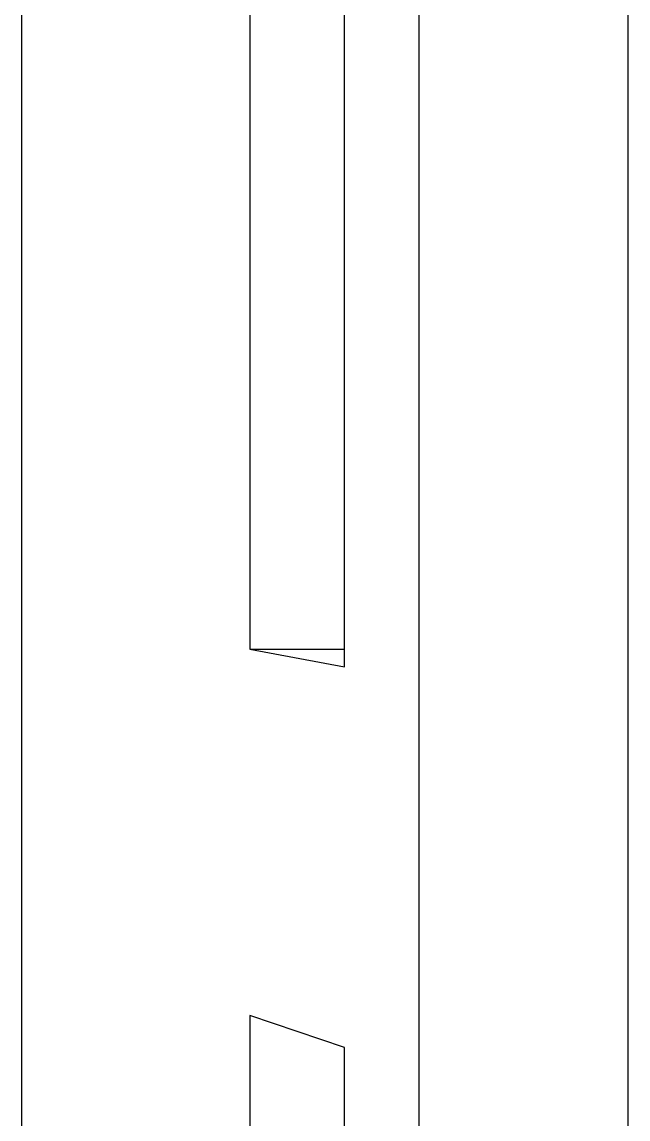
# Model space of a CAD drawing. Extents: x -4.2 to 4.2, y -5.7 to 5.7.
# Drawn here: x 3.258 to 4.163, y -1.367 to 0.271 of the extents above; entities that cross this region are included whole.
import ezdxf

# ---------------------------------------------------------------- set-up
doc = ezdxf.new("R2010")
doc.units = 0
doc.layers.get('0').update_dxf_attribs({"linetype": 'CONTINUOUS'})

msp = doc.modelspace()

# ---------------------------------------------------------------- linework, layer by layer
for p, q in [((4.163, -5.6721), (4.163, 5.6721)), ((3.8513, -5.3604), (3.8513, 5.3604)), ((3.2583, -4.535), (3.2583, 4.535)), ((3.5986, 1.5586), (3.5986, -0.6659)), ((3.7397, -0.6659), (3.7397, 1.5586)), ((3.5986, -0.6659), (3.7397, -0.692)), ((3.5986, -0.6659), (3.7397, -0.6659)), ((3.7397, -0.692), (3.7397, -0.6659)), ((3.7397, -1.2605), (3.5986, -1.2129)), ((3.5986, -1.2129), (3.5986, -3.4374)), ((3.7397, -3.4374), (3.7397, -1.2605))]:
    msp.add_line(p, q)

doc.saveas('drawing.dxf')
